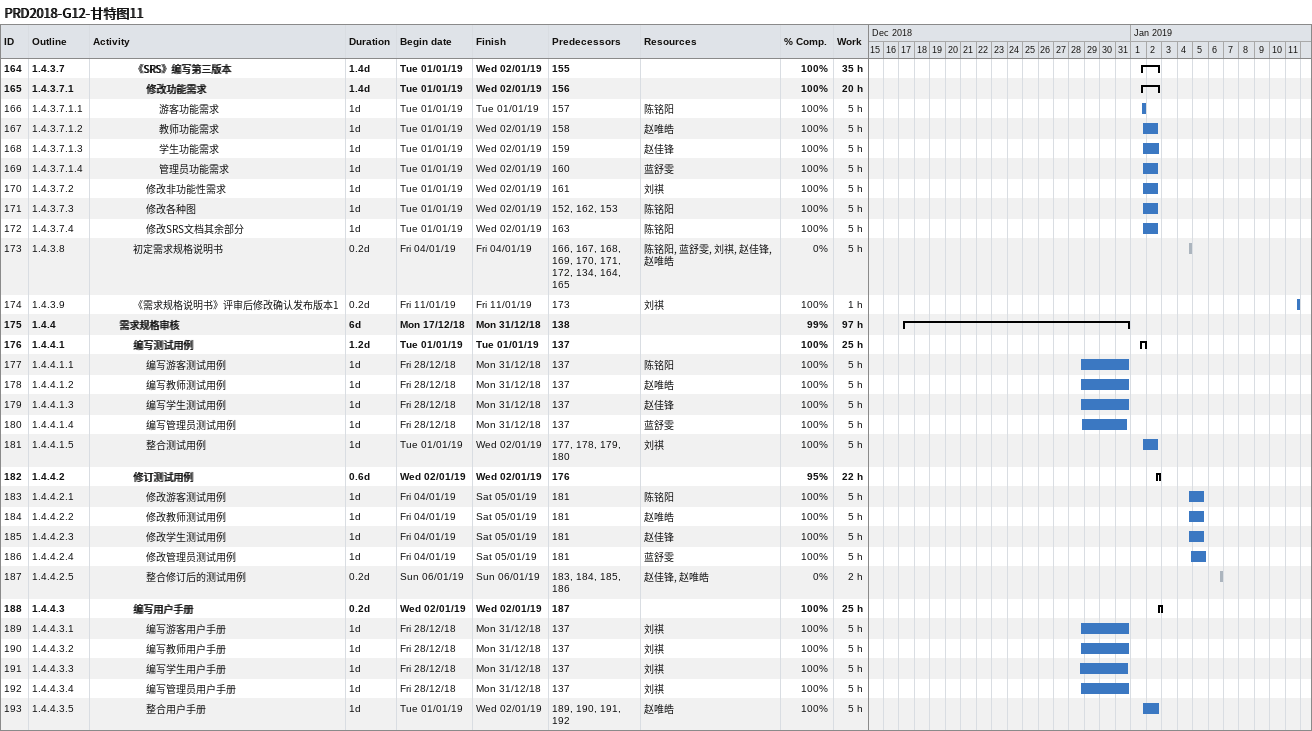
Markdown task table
PRD2018-G12-甘特图11

| ID | WBS | Task | Duration | Start | Finish | Predecessors | Resources | % complete | Work (h) |
|---|---|---|---|---|---|---|---|---|---|
| 164 | 1.4.3.7 | **《SRS》编写第三版本** | 1.4d | 2019-01-01 | 2019-01-02 | 155 |  | 100 | 35 |
| 165 | 1.4.3.7.1 | **修改功能需求** | 1.4d | 2019-01-01 | 2019-01-02 | 156 |  | 100 | 20 |
| 166 | 1.4.3.7.1.1 | 游客功能需求 | 1d | 2019-01-01 | 2019-01-01 | 157 | 陈铭阳 | 100 | 5 |
| 167 | 1.4.3.7.1.2 | 教师功能需求 | 1d | 2019-01-01 | 2019-01-02 | 158 | 赵唯皓 | 100 | 5 |
| 168 | 1.4.3.7.1.3 | 学生功能需求 | 1d | 2019-01-01 | 2019-01-02 | 159 | 赵佳锋 | 100 | 5 |
| 169 | 1.4.3.7.1.4 | 管理员功能需求 | 1d | 2019-01-01 | 2019-01-02 | 160 | 蓝舒雯 | 100 | 5 |
| 170 | 1.4.3.7.2 | 修改非功能性需求 | 1d | 2019-01-01 | 2019-01-02 | 161 | 刘祺 | 100 | 5 |
| 171 | 1.4.3.7.3 | 修改各种图 | 1d | 2019-01-01 | 2019-01-02 | 152, 162, 153 | 陈铭阳 | 100 | 5 |
| 172 | 1.4.3.7.4 | 修改SRS文档其余部分 | 1d | 2019-01-01 | 2019-01-02 | 163 | 陈铭阳 | 100 | 5 |
| 173 | 1.4.3.8 | 初定需求规格说明书 | 0.2d | 2019-01-04 | 2019-01-04 | 166, 167, 168, 169, 170, 171, 172, 134, 164, 165 | 陈铭阳, 蓝舒雯, 刘祺, 赵佳锋, 赵唯皓 | 0 | 5 |
| 174 | 1.4.3.9 | 《需求规格说明书》评审后修改确认发布版本1 | 0.2d | 2019-01-11 | 2019-01-11 | 173 | 刘祺 | 100 | 1 |
| 175 | 1.4.4 | **需求规格审核** | 6d | 2018-12-17 | 2018-12-31 | 138 |  | 99 | 97 |
| 176 | 1.4.4.1 | **编写测试用例** | 1.2d | 2019-01-01 | 2019-01-01 | 137 |  | 100 | 25 |
| 177 | 1.4.4.1.1 | 编写游客测试用例 | 1d | 2018-12-28 | 2018-12-31 | 137 | 陈铭阳 | 100 | 5 |
| 178 | 1.4.4.1.2 | 编写教师测试用例 | 1d | 2018-12-28 | 2018-12-31 | 137 | 赵唯皓 | 100 | 5 |
| 179 | 1.4.4.1.3 | 编写学生测试用例 | 1d | 2018-12-28 | 2018-12-31 | 137 | 赵佳锋 | 100 | 5 |
| 180 | 1.4.4.1.4 | 编写管理员测试用例 | 1d | 2018-12-28 | 2018-12-31 | 137 | 蓝舒雯 | 100 | 5 |
| 181 | 1.4.4.1.5 | 整合测试用例 | 1d | 2019-01-01 | 2019-01-02 | 177, 178, 179, 180 | 刘祺 | 100 | 5 |
| 182 | 1.4.4.2 | **修订测试用例** | 0.6d | 2019-01-02 | 2019-01-02 | 176 |  | 95 | 22 |
| 183 | 1.4.4.2.1 | 修改游客测试用例 | 1d | 2019-01-04 | 2019-01-05 | 181 | 陈铭阳 | 100 | 5 |
| 184 | 1.4.4.2.2 | 修改教师测试用例 | 1d | 2019-01-04 | 2019-01-05 | 181 | 赵唯皓 | 100 | 5 |
| 185 | 1.4.4.2.3 | 修改学生测试用例 | 1d | 2019-01-04 | 2019-01-05 | 181 | 赵佳锋 | 100 | 5 |
| 186 | 1.4.4.2.4 | 修改管理员测试用例 | 1d | 2019-01-04 | 2019-01-05 | 181 | 蓝舒雯 | 100 | 5 |
| 187 | 1.4.4.2.5 | 整合修订后的测试用例 | 0.2d | 2019-01-06 | 2019-01-06 | 183, 184, 185, 186 | 赵佳锋, 赵唯皓 | 0 | 2 |
| 188 | 1.4.4.3 | **编写用户手册** | 0.2d | 2019-01-02 | 2019-01-02 | 187 |  | 100 | 25 |
| 189 | 1.4.4.3.1 | 编写游客用户手册 | 1d | 2018-12-28 | 2018-12-31 | 137 | 刘祺 | 100 | 5 |
| 190 | 1.4.4.3.2 | 编写教师用户手册 | 1d | 2018-12-28 | 2018-12-31 | 137 | 刘祺 | 100 | 5 |
| 191 | 1.4.4.3.3 | 编写学生用户手册 | 1d | 2018-12-28 | 2018-12-31 | 137 | 刘祺 | 100 | 5 |
| 192 | 1.4.4.3.4 | 编写管理员用户手册 | 1d | 2018-12-28 | 2018-12-31 | 137 | 刘祺 | 100 | 5 |
| 193 | 1.4.4.3.5 | 整合用户手册 | 1d | 2019-01-01 | 2019-01-02 | 189, 190, 191, 192 | 赵唯皓 | 100 | 5 |
